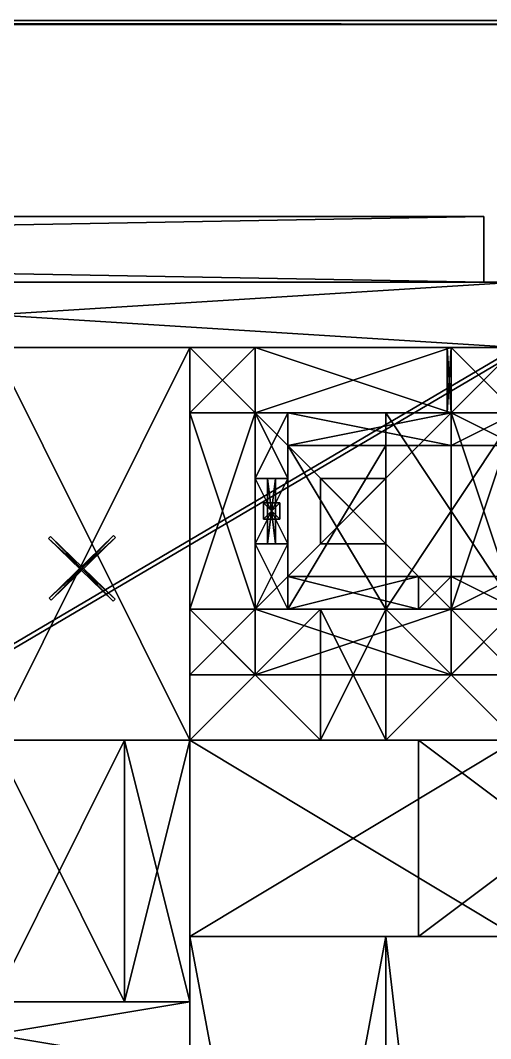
# Model space of a CAD drawing. Extents: x -1088 to 1104, y -640 to 640.
# Drawn here: x 573 to 803.3, y 142 to 640 of the extents above; entities that cross this region are included whole.
import ezdxf

# ---------------------------------------------------------------- set-up
doc = ezdxf.new("R2010")
doc.units = 0

msp = doc.modelspace()

# ---------------------------------------------------------------- meshes
at = {"layer": 'OBJECT024', "color": 50}
mesh = msp.add_polyface(dxfattribs=at)
corners = [(784, 448, 208), (688, 448, 208), (688, 480, 208), (784, 480, 208), (784, 480, 176), (688, 480, 176), (688, 448, 176), (784, 448, 176)]
mesh.append_faces([[corners[k] for k in face] for face in [(1, 3, 0), (5, 7, 4), (3, 7, 0), (5, 1, 6), (0, 6, 1), (4, 2, 5)]], dxfattribs={"vtx0": -1})
mesh.append_faces([[corners[k] for k in face] for face in [(1, 2, 3), (5, 6, 7), (3, 4, 7), (5, 2, 1), (0, 7, 6), (4, 3, 2)]], dxfattribs={"vtx2": -1})
at = {"layer": 'OBJECT1030', "color": 50}
mesh = msp.add_polyface(dxfattribs=at)
corners = [(656, 288, 48), (816, 288, 48), (816, 192, 48), (656, 192, 48), (656, 192, 16), (816, 192, 16), (816, 288, 16), (656, 288, 16)]
mesh.append_faces([[corners[k] for k in face] for face in [(1, 3, 0), (5, 7, 4), (3, 7, 0), (5, 1, 6), (0, 6, 1), (4, 2, 5)]], dxfattribs={"vtx0": -1})
mesh.append_faces([[corners[k] for k in face] for face in [(1, 2, 3), (5, 6, 7), (3, 4, 7), (5, 2, 1), (0, 7, 6), (4, 3, 2)]], dxfattribs={"vtx2": -1})
at = {"layer": 'OBJECT1031', "color": 50}
mesh = msp.add_polyface(dxfattribs=at)
corners = [(720, 352, 48), (752, 352, 48), (752, 288, 48), (720, 288, 48), (720, 288, 16), (752, 288, 16), (752, 352, 16), (720, 352, 16)]
mesh.append_faces([[corners[k] for k in face] for face in [(1, 3, 0), (5, 7, 4), (3, 7, 0), (5, 1, 6), (0, 6, 1), (4, 2, 5)]], dxfattribs={"vtx0": -1})
mesh.append_faces([[corners[k] for k in face] for face in [(1, 2, 3), (5, 6, 7), (3, 4, 7), (5, 2, 1), (0, 7, 6), (4, 3, 2)]], dxfattribs={"vtx2": -1})
at = {"layer": 'OBJECT1034', "color": 50}
mesh = msp.add_polyface(dxfattribs=at)
corners = [(656, 192, 48), (752, 192, 48), (752, -320, 48), (656, -320, 48), (656, -320, 16), (752, -320, 16), (752, 192, 16), (656, 192, 16)]
mesh.append_faces([[corners[k] for k in face] for face in [(1, 3, 0), (5, 7, 4), (3, 7, 0), (5, 1, 6), (0, 6, 1), (4, 2, 5)]], dxfattribs={"vtx0": -1})
mesh.append_faces([[corners[k] for k in face] for face in [(1, 2, 3), (5, 6, 7), (3, 4, 7), (5, 2, 1), (0, 7, 6), (4, 3, 2)]], dxfattribs={"vtx2": -1})
at = {"layer": 'OBJECT1045', "color": 50}
mesh = msp.add_polyface(dxfattribs=at)
corners = [(464, 160, 64), (656, 160, 64), (656, 128, 64), (464, 128, 64), (464, 128, 48), (656, 128, 48), (656, 160, 48), (464, 160, 48)]
mesh.append_faces([[corners[k] for k in face] for face in [(1, 3, 0), (5, 7, 4), (3, 7, 0), (5, 1, 6), (0, 6, 1), (4, 2, 5)]], dxfattribs={"vtx0": -1})
mesh.append_faces([[corners[k] for k in face] for face in [(1, 2, 3), (5, 6, 7), (3, 4, 7), (5, 2, 1), (0, 7, 6), (4, 3, 2)]], dxfattribs={"vtx2": -1})
at = {"layer": 'OBJECT1047', "color": 50}
mesh = msp.add_polyface(dxfattribs=at)
corners = [(624, 288, 64), (656, 288, 64), (656, 160, 64), (624, 160, 64), (624, 160, 48), (656, 160, 48), (656, 288, 48), (624, 288, 48)]
mesh.append_faces([[corners[k] for k in face] for face in [(1, 3, 0), (5, 7, 4), (3, 7, 0), (5, 1, 6), (0, 6, 1), (4, 2, 5)]], dxfattribs={"vtx0": -1})
mesh.append_faces([[corners[k] for k in face] for face in [(1, 2, 3), (5, 6, 7), (3, 4, 7), (5, 2, 1), (0, 7, 6), (4, 3, 2)]], dxfattribs={"vtx2": -1})
at = {"layer": 'OBJECT1064', "color": 50}
mesh = msp.add_polyface(dxfattribs=at)
corners = [(304, 512, 112), (816, 512, 112), (816, 480, 112), (304, 480, 112), (304, 480, 48), (816, 480, 48), (816, 512, 48), (304, 512, 48)]
mesh.append_faces([[corners[k] for k in face] for face in [(1, 3, 0), (5, 7, 4), (3, 7, 0), (5, 1, 6), (0, 6, 1), (4, 2, 5)]], dxfattribs={"vtx0": -1})
mesh.append_faces([[corners[k] for k in face] for face in [(1, 2, 3), (5, 6, 7), (3, 4, 7), (5, 2, 1), (0, 7, 6), (4, 3, 2)]], dxfattribs={"vtx2": -1})
at = {"layer": 'OBJECT1065', "color": 50}
mesh = msp.add_polyface(dxfattribs=at)
corners = [(304, 480, 128), (304, 512, 128), (816, 512, 128), (816, 480, 128), (816, 480, 112), (816, 512, 112), (304, 512, 112), (304, 480, 112)]
mesh.append_faces([[corners[k] for k in face] for face in [(1, 3, 0), (5, 7, 4), (3, 7, 0), (5, 1, 6), (0, 6, 1), (4, 2, 5)]], dxfattribs={"vtx0": -1})
mesh.append_faces([[corners[k] for k in face] for face in [(1, 2, 3), (5, 6, 7), (3, 4, 7), (5, 2, 1), (0, 7, 6), (4, 3, 2)]], dxfattribs={"vtx2": -1})
at = {"layer": 'OBJECT1142', "color": 50}
mesh = msp.add_polyface(dxfattribs=at)
corners = [(656, 448, 48), (688, 448, 48), (688, 352, 48), (656, 352, 48), (656, 352, 16), (688, 352, 16), (688, 448, 16), (656, 448, 16)]
mesh.append_faces([[corners[k] for k in face] for face in [(1, 3, 0), (5, 7, 4), (3, 7, 0), (5, 1, 6), (0, 6, 1), (4, 2, 5)]], dxfattribs={"vtx0": -1})
mesh.append_faces([[corners[k] for k in face] for face in [(1, 2, 3), (5, 6, 7), (3, 4, 7), (5, 2, 1), (0, 7, 6), (4, 3, 2)]], dxfattribs={"vtx2": -1})
at = {"layer": 'OBJECT1143', "color": 50}
mesh = msp.add_polyface(dxfattribs=at)
corners = [(768, 352, 176), (704, 352, 176), (704, 368, 176), (768, 368, 176), (768, 368, 144), (704, 368, 144), (704, 352, 144), (768, 352, 144)]
mesh.append_faces([[corners[k] for k in face] for face in [(1, 3, 0), (5, 7, 4), (3, 7, 0), (5, 1, 6), (0, 6, 1), (4, 2, 5)]], dxfattribs={"vtx0": -1})
mesh.append_faces([[corners[k] for k in face] for face in [(1, 2, 3), (5, 6, 7), (3, 4, 7), (5, 2, 1), (0, 7, 6), (4, 3, 2)]], dxfattribs={"vtx2": -1})
at = {"layer": 'OBJECT1144', "color": 50}
mesh = msp.add_polyface(dxfattribs=at)
corners = [(816, 352, 176), (784, 352, 176), (784, 368, 176), (816, 368, 176), (816, 368, 48), (784, 368, 48), (784, 352, 48), (816, 352, 48)]
mesh.append_faces([[corners[k] for k in face] for face in [(1, 3, 0), (5, 7, 4), (3, 7, 0), (5, 1, 6), (0, 6, 1), (4, 2, 5)]], dxfattribs={"vtx0": -1})
mesh.append_faces([[corners[k] for k in face] for face in [(1, 2, 3), (5, 6, 7), (3, 4, 7), (5, 2, 1), (0, 7, 6), (4, 3, 2)]], dxfattribs={"vtx2": -1})
at = {"layer": 'OBJECT1207', "color": 50}
mesh = msp.add_polyface(dxfattribs=at)
corners = [(560, 480, 48), (656, 480, 48), (656, 288, 48), (560, 288, 48), (560, 288, 16), (656, 288, 16), (656, 480, 16), (560, 480, 16)]
mesh.append_faces([[corners[k] for k in face] for face in [(1, 3, 0), (5, 7, 4), (3, 7, 0), (5, 1, 6), (0, 6, 1), (4, 2, 5)]], dxfattribs={"vtx0": -1})
mesh.append_faces([[corners[k] for k in face] for face in [(1, 2, 3), (5, 6, 7), (3, 4, 7), (5, 2, 1), (0, 7, 6), (4, 3, 2)]], dxfattribs={"vtx2": -1})
at = {"layer": 'OBJECT1208', "color": 50}
mesh = msp.add_polyface(dxfattribs=at)
corners = [(560, 288, 48), (624, 288, 48), (624, 160, 48), (560, 160, 48), (560, 160, 16), (624, 160, 16), (624, 288, 16), (560, 288, 16)]
mesh.append_faces([[corners[k] for k in face] for face in [(1, 3, 0), (5, 7, 4), (3, 7, 0), (5, 1, 6), (0, 6, 1), (4, 2, 5)]], dxfattribs={"vtx0": -1})
mesh.append_faces([[corners[k] for k in face] for face in [(1, 2, 3), (5, 6, 7), (3, 4, 7), (5, 2, 1), (0, 7, 6), (4, 3, 2)]], dxfattribs={"vtx2": -1})
at = {"layer": 'OBJECT1209', "color": 50}
mesh = msp.add_polyface(dxfattribs=at)
corners = [(656, 352, 48), (720, 352, 48), (720, 288, 48), (656, 288, 48), (656, 288, 16), (720, 288, 16), (720, 352, 16), (656, 352, 16)]
mesh.append_faces([[corners[k] for k in face] for face in [(1, 3, 0), (5, 7, 4), (3, 7, 0), (5, 1, 6), (0, 6, 1), (4, 2, 5)]], dxfattribs={"vtx0": -1})
mesh.append_faces([[corners[k] for k in face] for face in [(1, 2, 3), (5, 6, 7), (3, 4, 7), (5, 2, 1), (0, 7, 6), (4, 3, 2)]], dxfattribs={"vtx2": -1})
at = {"layer": 'OBJECT1210', "color": 50}
mesh = msp.add_polyface(dxfattribs=at)
corners = [(752, 352, 48), (816, 352, 48), (816, 288, 48), (752, 288, 48), (752, 288, 16), (816, 288, 16), (816, 352, 16), (752, 352, 16)]
mesh.append_faces([[corners[k] for k in face] for face in [(1, 3, 0), (5, 7, 4), (3, 7, 0), (5, 1, 6), (0, 6, 1), (4, 2, 5)]], dxfattribs={"vtx0": -1})
mesh.append_faces([[corners[k] for k in face] for face in [(1, 2, 3), (5, 6, 7), (3, 4, 7), (5, 2, 1), (0, 7, 6), (4, 3, 2)]], dxfattribs={"vtx2": -1})
at = {"layer": 'OBJECT1211', "color": 50}
mesh = msp.add_polyface(dxfattribs=at)
corners = [(752, 192, 48), (816, 192, 48), (816, -352, 48), (752, -352, 48), (752, -352, 16), (816, -352, 16), (816, 192, 16), (752, 192, 16)]
mesh.append_faces([[corners[k] for k in face] for face in [(1, 3, 0), (5, 7, 4), (3, 7, 0), (5, 1, 6), (0, 6, 1), (4, 2, 5)]], dxfattribs={"vtx0": -1})
mesh.append_faces([[corners[k] for k in face] for face in [(1, 2, 3), (5, 6, 7), (3, 4, 7), (5, 2, 1), (0, 7, 6), (4, 3, 2)]], dxfattribs={"vtx2": -1})
at = {"layer": 'OBJECT180', "color": 50}
mesh = msp.add_polyface(dxfattribs=at)
corners = [(768, 288, 160.595001), (896, 288, 160.595001), (896, 192, 160.595001), (768, 192, 160.595001), (768, 192, 48.7047), (896, 192, 48.7047), (896, 288, 48.7047), (768, 288, 48.7047)]
mesh.append_faces([[corners[k] for k in face] for face in [(1, 3, 0), (5, 7, 4), (3, 7, 0), (5, 1, 6), (0, 6, 1), (4, 2, 5)]], dxfattribs={"vtx0": -1})
mesh.append_faces([[corners[k] for k in face] for face in [(1, 2, 3), (5, 6, 7), (3, 4, 7), (5, 2, 1), (0, 7, 6), (4, 3, 2)]], dxfattribs={"vtx2": -1})
at = {"layer": 'OBJECT197', "color": 50}
mesh = msp.add_polyface(dxfattribs=at)
corners = [(-1084, -640, 832), (-1084, 640, 832), (1092, 640, 832), (1092, -640, 832), (-1084, 640, 830), (-1084, -640, 830), (1092, -640, 830), (1092, 640, 830)]
mesh.append_faces([[corners[k] for k in face] for face in [(1, 3, 0), (1, 5, 4), (3, 7, 6), (2, 4, 7), (0, 6, 5), (5, 7, 4)]], dxfattribs={"vtx0": -1})
mesh.append_faces([[corners[k] for k in face] for face in [(1, 2, 3), (1, 0, 5), (3, 2, 7), (2, 1, 4), (0, 3, 6), (5, 6, 7)]], dxfattribs={"vtx2": -1})
at = {"layer": 'OBJECT201', "color": 50}
mesh = msp.add_polyface(dxfattribs=at)
corners = [(-1080, 640, -128), (1092, 640, -128), (1092, 640, 828), (-1080, 640, 828), (-1080, 638, 828), (1092, 638, 828), (-1080, 638, -128), (1092, 638, -128)]
mesh.append_faces([[corners[k] for k in face] for face in [(1, 3, 0), (3, 5, 4), (0, 7, 1), (0, 4, 6), (1, 5, 2), (6, 5, 7)]], dxfattribs={"vtx0": -1})
mesh.append_faces([[corners[k] for k in face] for face in [(1, 2, 3), (3, 2, 5), (0, 6, 7), (0, 3, 4), (1, 7, 5), (6, 4, 5)]], dxfattribs={"vtx2": -1})
at = {"layer": 'OBJECT203', "color": 50}
mesh = msp.add_polyface(dxfattribs=at)
corners = [(-1088, 640, -128), (-1088, -640, -128), (1088, -640, -128), (1088, 640, -128), (-1088, -640, -126), (-1088, 640, -126), (1088, 640, -126), (1088, -640, -126)]
mesh.append_faces([[corners[k] for k in face] for face in [(1, 3, 0), (1, 5, 4), (3, 7, 6), (0, 6, 5), (2, 4, 7), (5, 7, 4)]], dxfattribs={"vtx0": -1})
mesh.append_faces([[corners[k] for k in face] for face in [(1, 2, 3), (1, 0, 5), (3, 2, 7), (0, 3, 6), (2, 1, 4), (5, 6, 7)]], dxfattribs={"vtx2": -1})
at = {"layer": 'OBJECT269', "color": 50}
mesh = msp.add_polyface(dxfattribs=at)
corners = [(586.877991, 386.593994, 75.975304), (587.864014, 387.549988, 75.975304), (619.408997, 356.955994, 75.975304), (618.422974, 356, 75.975304), (618.422974, 356, 48), (619.408997, 356.955994, 48), (587.864014, 387.549988, 48), (586.877991, 386.593994, 48)]
mesh.append_faces([[corners[k] for k in face] for face in [(1, 3, 0), (5, 7, 4), (3, 7, 0), (5, 1, 6), (0, 6, 1), (4, 2, 5)]], dxfattribs={"vtx0": -1})
mesh.append_faces([[corners[k] for k in face] for face in [(1, 2, 3), (5, 6, 7), (3, 4, 7), (5, 2, 1), (0, 7, 6), (4, 3, 2)]], dxfattribs={"vtx2": -1})
at = {"layer": 'OBJECT270', "color": 50}
mesh = msp.add_polyface(dxfattribs=at)
corners = [(618.656006, 388, 75.975304), (619.642029, 387.044006, 75.975304), (588.096985, 356.450012, 75.975304), (587.111023, 357.406006, 75.975304), (587.111023, 357.406006, 48), (588.096985, 356.450012, 48), (619.642029, 387.044006, 48), (618.656006, 388, 48)]
mesh.append_faces([[corners[k] for k in face] for face in [(1, 3, 0), (5, 7, 4), (3, 7, 0), (5, 1, 6), (0, 6, 1), (4, 2, 5)]], dxfattribs={"vtx0": -1})
mesh.append_faces([[corners[k] for k in face] for face in [(1, 2, 3), (5, 6, 7), (3, 4, 7), (5, 2, 1), (0, 7, 6), (4, 3, 2)]], dxfattribs={"vtx2": -1})
at = {"layer": 'OBJECT561', "color": 50}
mesh = msp.add_polyface(dxfattribs=at)
corners = [(784, 480, 78), (784, 448, 78), (782, 448, 78), (782, 480, 78), (782, 480, 62), (782, 448, 62), (784, 448, 62), (784, 480, 62)]
mesh.append_faces([[corners[k] for k in face] for face in [(1, 3, 0), (5, 7, 4), (3, 7, 0), (5, 1, 6), (0, 6, 1), (4, 2, 5)]], dxfattribs={"vtx0": -1})
mesh.append_faces([[corners[k] for k in face] for face in [(1, 2, 3), (5, 6, 7), (3, 4, 7), (5, 2, 1), (0, 7, 6), (4, 3, 2)]], dxfattribs={"vtx2": -1})
at = {"layer": 'OBJECT617', "color": 50}
mesh = msp.add_polyface(dxfattribs=at)
corners = [(688, 448, 208), (656, 448, 208), (656, 480, 208), (688, 480, 208), (688, 480, 48), (656, 480, 48), (656, 448, 48), (688, 448, 48)]
mesh.append_faces([[corners[k] for k in face] for face in [(1, 3, 0), (5, 7, 4), (3, 7, 0), (5, 1, 6), (0, 6, 1), (4, 2, 5)]], dxfattribs={"vtx0": -1})
mesh.append_faces([[corners[k] for k in face] for face in [(1, 2, 3), (5, 6, 7), (3, 4, 7), (5, 2, 1), (0, 7, 6), (4, 3, 2)]], dxfattribs={"vtx2": -1})
at = {"layer": 'OBJECT620', "color": 50}
mesh = msp.add_polyface(dxfattribs=at)
corners = [(720, 416, 172), (752, 416, 172), (752, 384, 172), (720, 384, 172), (720, 384, 156), (752, 384, 156), (752, 416, 156), (720, 416, 156)]
mesh.append_faces([[corners[k] for k in face] for face in [(1, 3, 0), (5, 7, 4), (3, 7, 0), (5, 1, 6), (0, 6, 1), (4, 2, 5)]], dxfattribs={"vtx0": -1})
mesh.append_faces([[corners[k] for k in face] for face in [(1, 2, 3), (5, 6, 7), (3, 4, 7), (5, 2, 1), (0, 7, 6), (4, 3, 2)]], dxfattribs={"vtx2": -1})
at = {"layer": 'OBJECT621', "color": 50}
mesh = msp.add_polyface(dxfattribs=at)
corners = [(688, 448, 208), (688, 352, 208), (656, 352, 208), (656, 448, 208), (656, 448, 176), (656, 352, 176), (688, 352, 176), (688, 448, 176)]
mesh.append_faces([[corners[k] for k in face] for face in [(1, 3, 0), (5, 7, 4), (3, 7, 0), (5, 1, 6), (0, 6, 1), (4, 2, 5)]], dxfattribs={"vtx0": -1})
mesh.append_faces([[corners[k] for k in face] for face in [(1, 2, 3), (5, 6, 7), (3, 4, 7), (5, 2, 1), (0, 7, 6), (4, 3, 2)]], dxfattribs={"vtx2": -1})
at = {"layer": 'OBJECT623', "color": 50}
mesh = msp.add_polyface(dxfattribs=at)
corners = [(688, 320, 208), (656, 320, 208), (656, 352, 208), (688, 352, 208), (688, 352, 48), (656, 352, 48), (656, 320, 48), (688, 320, 48)]
mesh.append_faces([[corners[k] for k in face] for face in [(1, 3, 0), (5, 7, 4), (3, 7, 0), (5, 1, 6), (0, 6, 1), (4, 2, 5)]], dxfattribs={"vtx0": -1})
mesh.append_faces([[corners[k] for k in face] for face in [(1, 2, 3), (5, 6, 7), (3, 4, 7), (5, 2, 1), (0, 7, 6), (4, 3, 2)]], dxfattribs={"vtx2": -1})
at = {"layer": 'OBJECT624', "color": 50}
mesh = msp.add_polyface(dxfattribs=at)
corners = [(784, 320, 208), (688, 320, 208), (688, 352, 208), (784, 352, 208), (784, 352, 176), (688, 352, 176), (688, 320, 176), (784, 320, 176)]
mesh.append_faces([[corners[k] for k in face] for face in [(1, 3, 0), (5, 7, 4), (3, 7, 0), (5, 1, 6), (0, 6, 1), (4, 2, 5)]], dxfattribs={"vtx0": -1})
mesh.append_faces([[corners[k] for k in face] for face in [(1, 2, 3), (5, 6, 7), (3, 4, 7), (5, 2, 1), (0, 7, 6), (4, 3, 2)]], dxfattribs={"vtx2": -1})
at = {"layer": 'OBJECT626', "color": 50}
mesh = msp.add_polyface(dxfattribs=at)
corners = [(784, 352, 192), (688, 352, 192), (688, 448, 192), (784, 448, 192), (784, 448, 176), (688, 448, 176), (688, 352, 176), (784, 352, 176)]
mesh.append_faces([[corners[k] for k in face] for face in [(1, 3, 0), (5, 7, 4), (3, 7, 0), (5, 1, 6), (0, 6, 1), (4, 2, 5)]], dxfattribs={"vtx0": -1})
mesh.append_faces([[corners[k] for k in face] for face in [(1, 2, 3), (5, 6, 7), (3, 4, 7), (5, 2, 1), (0, 7, 6), (4, 3, 2)]], dxfattribs={"vtx2": -1})
at = {"layer": 'OBJECT628', "color": 50}
mesh = msp.add_polyface(dxfattribs=at)
corners = [(816, 448, 208), (816, 352, 208), (784, 352, 208), (784, 448, 208), (784, 448, 144), (784, 352, 144), (816, 352, 144), (816, 448, 144)]
mesh.append_faces([[corners[k] for k in face] for face in [(1, 3, 0), (5, 7, 4), (3, 7, 0), (5, 1, 6), (0, 6, 1), (4, 2, 5)]], dxfattribs={"vtx0": -1})
mesh.append_faces([[corners[k] for k in face] for face in [(1, 2, 3), (5, 6, 7), (3, 4, 7), (5, 2, 1), (0, 7, 6), (4, 3, 2)]], dxfattribs={"vtx2": -1})
at = {"layer": 'OBJECT631', "color": 50}
mesh = msp.add_polyface(dxfattribs=at)
corners = [(816, 320, 208), (784, 320, 208), (784, 352, 208), (816, 352, 208), (816, 352, 48), (784, 352, 48), (784, 320, 48), (816, 320, 48)]
mesh.append_faces([[corners[k] for k in face] for face in [(1, 3, 0), (5, 7, 4), (3, 7, 0), (5, 1, 6), (0, 6, 1), (4, 2, 5)]], dxfattribs={"vtx0": -1})
mesh.append_faces([[corners[k] for k in face] for face in [(1, 2, 3), (5, 6, 7), (3, 4, 7), (5, 2, 1), (0, 7, 6), (4, 3, 2)]], dxfattribs={"vtx2": -1})
at = {"layer": 'OBJECT638', "color": 50}
mesh = msp.add_polyface(dxfattribs=at)
corners = [(816, 448, 208), (784, 448, 208), (784, 480, 208), (816, 480, 208), (816, 480, 48), (784, 480, 48), (784, 448, 48), (816, 448, 48)]
mesh.append_faces([[corners[k] for k in face] for face in [(1, 3, 0), (5, 7, 4), (3, 7, 0), (5, 1, 6), (0, 6, 1), (4, 2, 5)]], dxfattribs={"vtx0": -1})
mesh.append_faces([[corners[k] for k in face] for face in [(1, 2, 3), (5, 6, 7), (3, 4, 7), (5, 2, 1), (0, 7, 6), (4, 3, 2)]], dxfattribs={"vtx2": -1})
at = {"layer": 'OBJECT639', "color": 50}
mesh = msp.add_polyface(dxfattribs=at)
corners = [(784, 432, 176), (704, 432, 176), (704, 448, 176), (784, 448, 176), (784, 448, 48), (704, 448, 48), (704, 432, 48), (784, 432, 48)]
mesh.append_faces([[corners[k] for k in face] for face in [(1, 3, 0), (5, 7, 4), (3, 7, 0), (5, 1, 6), (0, 6, 1), (4, 2, 5)]], dxfattribs={"vtx0": -1})
mesh.append_faces([[corners[k] for k in face] for face in [(1, 2, 3), (5, 6, 7), (3, 4, 7), (5, 2, 1), (0, 7, 6), (4, 3, 2)]], dxfattribs={"vtx2": -1})
at = {"layer": 'OBJECT650', "color": 50}
mesh = msp.add_polyface(dxfattribs=at)
corners = [(704, 416, 176), (688, 416, 176), (688, 448, 176), (704, 448, 176), (704, 448, 48), (688, 448, 48), (688, 416, 48), (704, 416, 48)]
mesh.append_faces([[corners[k] for k in face] for face in [(1, 3, 0), (5, 7, 4), (3, 7, 0), (5, 1, 6), (0, 6, 1), (4, 2, 5)]], dxfattribs={"vtx0": -1})
mesh.append_faces([[corners[k] for k in face] for face in [(1, 2, 3), (5, 6, 7), (3, 4, 7), (5, 2, 1), (0, 7, 6), (4, 3, 2)]], dxfattribs={"vtx2": -1})
at = {"layer": 'OBJECT660', "color": 50}
mesh = msp.add_polyface(dxfattribs=at)
corners = [(704, 384, 176), (688, 384, 176), (688, 416, 176), (704, 416, 176), (704, 416, 144), (688, 416, 144), (688, 384, 144), (704, 384, 144)]
mesh.append_faces([[corners[k] for k in face] for face in [(1, 3, 0), (5, 7, 4), (3, 7, 0), (5, 1, 6), (0, 6, 1), (4, 2, 5)]], dxfattribs={"vtx0": -1})
mesh.append_faces([[corners[k] for k in face] for face in [(1, 2, 3), (5, 6, 7), (3, 4, 7), (5, 2, 1), (0, 7, 6), (4, 3, 2)]], dxfattribs={"vtx2": -1})
at = {"layer": 'OBJECT661', "color": 50}
mesh = msp.add_polyface(dxfattribs=at)
corners = [(704, 352, 176), (688, 352, 176), (688, 384, 176), (704, 384, 176), (704, 384, 48), (688, 384, 48), (688, 352, 48), (704, 352, 48)]
mesh.append_faces([[corners[k] for k in face] for face in [(1, 3, 0), (5, 7, 4), (3, 7, 0), (5, 1, 6), (0, 6, 1), (4, 2, 5)]], dxfattribs={"vtx0": -1})
mesh.append_faces([[corners[k] for k in face] for face in [(1, 2, 3), (5, 6, 7), (3, 4, 7), (5, 2, 1), (0, 7, 6), (4, 3, 2)]], dxfattribs={"vtx2": -1})
at = {"layer": 'OBJECT662', "color": 50}
mesh = msp.add_polyface(dxfattribs=at)
corners = [(692, 396, 144), (692, 404, 144), (700, 404, 144), (700, 396, 144), (700, 396, 112), (700, 404, 112), (692, 404, 112), (692, 396, 112)]
mesh.append_faces([[corners[k] for k in face] for face in [(1, 3, 0), (5, 7, 4), (3, 7, 0), (5, 1, 6), (0, 6, 1), (4, 2, 5)]], dxfattribs={"vtx0": -1})
mesh.append_faces([[corners[k] for k in face] for face in [(1, 2, 3), (5, 6, 7), (3, 4, 7), (5, 2, 1), (0, 7, 6), (4, 3, 2)]], dxfattribs={"vtx2": -1})
at = {"layer": 'OBJECT663', "color": 50}
mesh = msp.add_polyface(dxfattribs=at)
corners = [(692, 396, 112), (692, 404, 112), (700, 404, 112), (700, 396, 112), (700, 396, 80), (700, 404, 80), (692, 404, 80), (692, 396, 80)]
mesh.append_faces([[corners[k] for k in face] for face in [(1, 3, 0), (5, 7, 4), (3, 7, 0), (5, 1, 6), (0, 6, 1), (4, 2, 5)]], dxfattribs={"vtx0": -1})
mesh.append_faces([[corners[k] for k in face] for face in [(1, 2, 3), (5, 6, 7), (3, 4, 7), (5, 2, 1), (0, 7, 6), (4, 3, 2)]], dxfattribs={"vtx2": -1})
at = {"layer": 'OBJECT665', "color": 50}
mesh = msp.add_polyface(dxfattribs=at)
corners = [(694, 384, 126), (694, 416, 126), (698, 416, 126), (698, 384, 126), (698, 384, 120), (698, 416, 120), (694, 416, 120), (694, 384, 120)]
mesh.append_faces([[corners[k] for k in face] for face in [(1, 3, 0), (5, 7, 4), (3, 7, 0), (5, 1, 6), (0, 6, 1), (4, 2, 5)]], dxfattribs={"vtx0": -1})
mesh.append_faces([[corners[k] for k in face] for face in [(1, 2, 3), (5, 6, 7), (3, 4, 7), (5, 2, 1), (0, 7, 6), (4, 3, 2)]], dxfattribs={"vtx2": -1})
at = {"layer": 'OBJECT666', "color": 50}
mesh = msp.add_polyface(dxfattribs=at)
corners = [(694, 384, 140), (694, 416, 140), (698, 416, 140), (698, 384, 140), (698, 384, 134), (698, 416, 134), (694, 416, 134), (694, 384, 134)]
mesh.append_faces([[corners[k] for k in face] for face in [(1, 3, 0), (5, 7, 4), (3, 7, 0), (5, 1, 6), (0, 6, 1), (4, 2, 5)]], dxfattribs={"vtx0": -1})
mesh.append_faces([[corners[k] for k in face] for face in [(1, 2, 3), (5, 6, 7), (3, 4, 7), (5, 2, 1), (0, 7, 6), (4, 3, 2)]], dxfattribs={"vtx2": -1})
at = {"layer": 'OBJECT667', "color": 50}
mesh = msp.add_polyface(dxfattribs=at)
corners = [(694, 384, 108), (694, 416, 108), (698, 416, 108), (698, 384, 108), (698, 384, 102), (698, 416, 102), (694, 416, 102), (694, 384, 102)]
mesh.append_faces([[corners[k] for k in face] for face in [(1, 3, 0), (5, 7, 4), (3, 7, 0), (5, 1, 6), (0, 6, 1), (4, 2, 5)]], dxfattribs={"vtx0": -1})
mesh.append_faces([[corners[k] for k in face] for face in [(1, 2, 3), (5, 6, 7), (3, 4, 7), (5, 2, 1), (0, 7, 6), (4, 3, 2)]], dxfattribs={"vtx2": -1})
at = {"layer": 'OBJECT668', "color": 50}
mesh = msp.add_polyface(dxfattribs=at)
corners = [(694, 384, 94), (694, 416, 94), (698, 416, 94), (698, 384, 94), (698, 384, 88), (698, 416, 88), (694, 416, 88), (694, 384, 88)]
mesh.append_faces([[corners[k] for k in face] for face in [(1, 3, 0), (5, 7, 4), (3, 7, 0), (5, 1, 6), (0, 6, 1), (4, 2, 5)]], dxfattribs={"vtx0": -1})
mesh.append_faces([[corners[k] for k in face] for face in [(1, 2, 3), (5, 6, 7), (3, 4, 7), (5, 2, 1), (0, 7, 6), (4, 3, 2)]], dxfattribs={"vtx2": -1})
at = {"layer": 'OBJECT669', "color": 50}
mesh = msp.add_polyface(dxfattribs=at)
corners = [(704, 384, 80), (688, 384, 80), (688, 416, 80), (704, 416, 80), (704, 416, 48), (688, 416, 48), (688, 384, 48), (704, 384, 48)]
mesh.append_faces([[corners[k] for k in face] for face in [(1, 3, 0), (5, 7, 4), (3, 7, 0), (5, 1, 6), (0, 6, 1), (4, 2, 5)]], dxfattribs={"vtx0": -1})
mesh.append_faces([[corners[k] for k in face] for face in [(1, 2, 3), (5, 6, 7), (3, 4, 7), (5, 2, 1), (0, 7, 6), (4, 3, 2)]], dxfattribs={"vtx2": -1})
at = {"layer": 'OBJECT684', "color": 50}
mesh = msp.add_polyface(dxfattribs=at)
corners = [(-1008, 544, 720), (800, 544, 720), (800, 512, 720), (-1008, 512, 720), (-1008, 512, 16), (800, 512, 16), (800, 544, 16), (-1008, 544, 16)]
mesh.append_faces([[corners[k] for k in face] for face in [(1, 3, 0), (5, 7, 4), (3, 7, 0), (5, 1, 6), (0, 6, 1), (4, 2, 5)]], dxfattribs={"vtx0": -1})
mesh.append_faces([[corners[k] for k in face] for face in [(1, 2, 3), (5, 6, 7), (3, 4, 7), (5, 2, 1), (0, 7, 6), (4, 3, 2)]], dxfattribs={"vtx2": -1})
at = {"layer": 'OBJECT719', "color": 50}
mesh = msp.add_polyface(dxfattribs=at)
corners = [(784, 352, 176), (768, 352, 176), (768, 368, 176), (784, 368, 176), (784, 368, 48), (768, 368, 48), (768, 352, 48), (784, 352, 48)]
mesh.append_faces([[corners[k] for k in face] for face in [(1, 3, 0), (5, 7, 4), (3, 7, 0), (5, 1, 6), (0, 6, 1), (4, 2, 5)]], dxfattribs={"vtx0": -1})
mesh.append_faces([[corners[k] for k in face] for face in [(1, 2, 3), (5, 6, 7), (3, 4, 7), (5, 2, 1), (0, 7, 6), (4, 3, 2)]], dxfattribs={"vtx2": -1})
at = {"layer": 'OBJECT740', "color": 50}
mesh = msp.add_polyface(dxfattribs=at)
corners = [(784, 448, 176), (816, 448, 176), (816, 432, 176), (784, 432, 176), (784, 432, 48), (816, 432, 48), (816, 448, 48), (784, 448, 48)]
mesh.append_faces([[corners[k] for k in face] for face in [(1, 3, 0), (5, 7, 4), (3, 7, 0), (5, 1, 6), (0, 6, 1), (4, 2, 5)]], dxfattribs={"vtx0": -1})
mesh.append_faces([[corners[k] for k in face] for face in [(1, 2, 3), (5, 6, 7), (3, 4, 7), (5, 2, 1), (0, 7, 6), (4, 3, 2)]], dxfattribs={"vtx2": -1})
at = {"layer": 'OBJECT764', "color": 50}
mesh = msp.add_polyface(dxfattribs=at)
corners = [(816, 352, 48), (752, 352, 48), (752, 448, 48), (816, 448, 48), (816, 448, 16), (752, 448, 16), (752, 352, 16), (816, 352, 16)]
mesh.append_faces([[corners[k] for k in face] for face in [(1, 3, 0), (5, 7, 4), (3, 7, 0), (5, 1, 6), (0, 6, 1), (4, 2, 5)]], dxfattribs={"vtx0": -1})
mesh.append_faces([[corners[k] for k in face] for face in [(1, 2, 3), (5, 6, 7), (3, 4, 7), (5, 2, 1), (0, 7, 6), (4, 3, 2)]], dxfattribs={"vtx2": -1})
at = {"layer": 'OBJECT765', "color": 50}
mesh = msp.add_polyface(dxfattribs=at)
corners = [(752, 352, 48), (704, 352, 48), (704, 432, 48), (752, 432, 48), (752, 432, 16), (704, 432, 16), (704, 352, 16), (752, 352, 16)]
mesh.append_faces([[corners[k] for k in face] for face in [(1, 3, 0), (5, 7, 4), (3, 7, 0), (5, 1, 6), (0, 6, 1), (4, 2, 5)]], dxfattribs={"vtx0": -1})
mesh.append_faces([[corners[k] for k in face] for face in [(1, 2, 3), (5, 6, 7), (3, 4, 7), (5, 2, 1), (0, 7, 6), (4, 3, 2)]], dxfattribs={"vtx2": -1})

doc.saveas('drawing.dxf')
